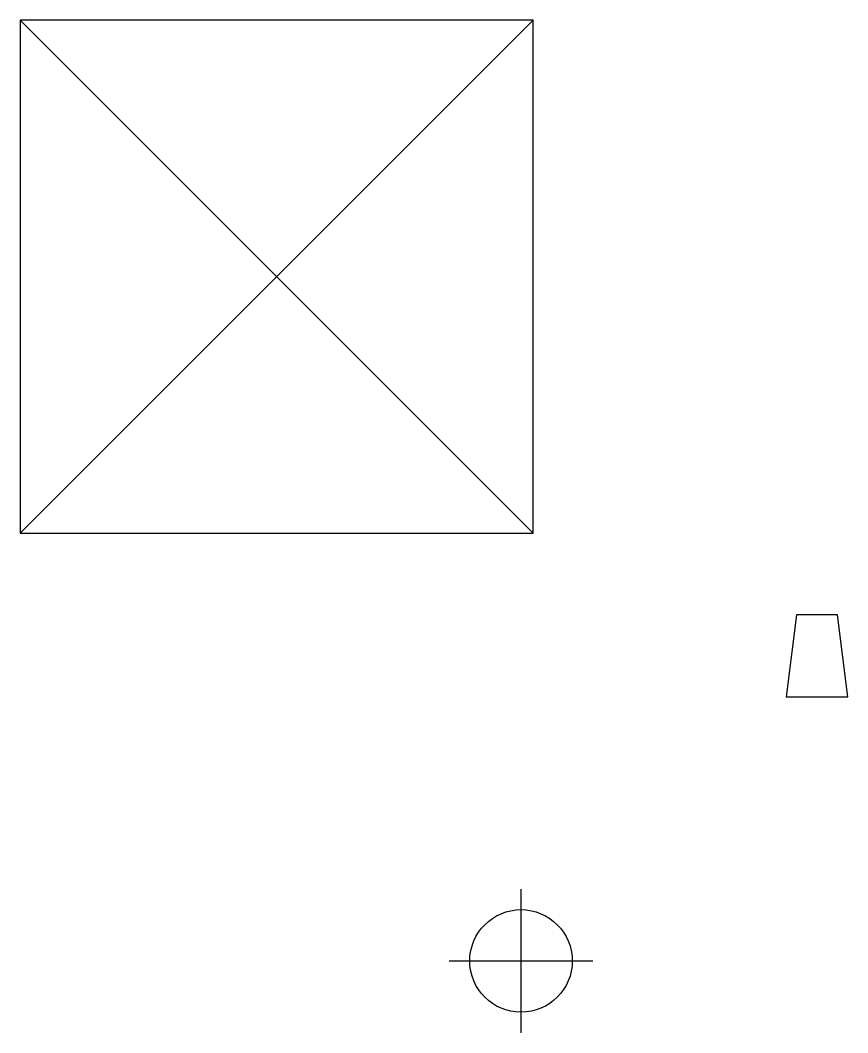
# Model space of a CAD drawing. Header units: inches. Extents: x 0.73 to 1.335, y 0.34 to 1.081.
import ezdxf

# ---------------------------------------------------------------- set-up
doc = ezdxf.new("R2010")
doc.units = ezdxf.units.IN
doc.header["$MEASUREMENT"] = 0
for name, color, linetype in [('MCD - Reducer', 30, 'Continuous'), ('MCD-shafts', 6, 'Continuous'), ('MCD-sprinklers', 4, 'Continuous')]:
    doc.layers.add(name, color=color, linetype=linetype)

# ---------------------------------------------------------------- blocks, each defined once
blk = doc.blocks.new('shaft')
for p, q in [((-0.1875, -0.1875), (0.1875, 0.1875)), ((-0.1875, 0.1875), (0.1875, -0.1875))]:
    blk.add_line(p, q)
blk.add_lwpolyline([(-0.1875, -0.1875), (0.1875, -0.1875), (0.1875, 0.1875), (-0.1875, 0.1875)], close=True)
blk = doc.blocks.new('PENDENT SPRINKLER (RG)')
for p, q in [((0, -0.0525), (0, 0.0525)), ((-0.0525, 0), (0.0525, 0))]:
    blk.add_line(p, q)
blk.add_circle((0, 0), 0.0375)
blk = doc.blocks.new('reducer')
blk.add_lwpolyline([(-0.0225, -0.03), (0.0225, -0.03), (0.015, 0.03), (-0.015, 0.03)], close=True)

msp = doc.modelspace()

# ---------------------------------------------------------------- block references
at = {"layer": 'MCD - Reducer'}
msp.add_blockref('reducer', (1.31212, 0.61592), dxfattribs=at)
at = {"layer": 'MCD-shafts'}
msp.add_blockref('shaft', (0.91716, 0.89311), dxfattribs=at)
at = {"layer": 'MCD-sprinklers'}
msp.add_blockref('PENDENT SPRINKLER (RG)', (1.09576, 0.39273), dxfattribs=at)

doc.saveas('drawing.dxf')
